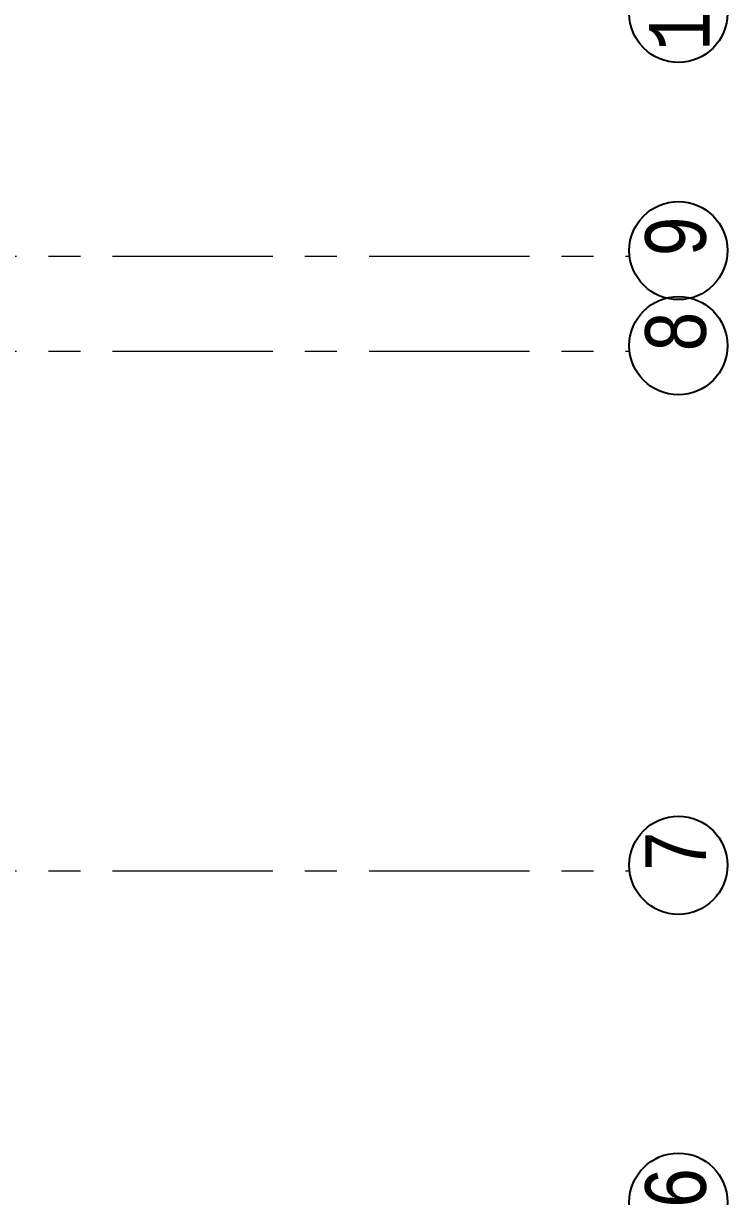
# Model space of a CAD drawing. Header units: millimetres. Extents: x -689206 to 4969298, y -1019800 to 703299.
# Drawn here: x -378423 to -368661, y -441703 to -425426 of the extents above; entities that cross this region are included whole.
import ezdxf

# ---------------------------------------------------------------- set-up
doc = ezdxf.new("R2010")
doc.units = ezdxf.units.MM
doc.linetypes.add('осеваяX2', pattern=[101.6, 63.5, -12.7, 12.7, -12.7])
doc.layers.add('РАЗМЕРЫ', color=7, linetype='Continuous', lineweight=9)
doc.layers.add('стены', color=7, linetype='Continuous', lineweight=20)
doc.layers.add('сетка', color=104, linetype='Continuous')
doc.styles.add('Аннотативный', font='isocteur.ttf', dxfattribs={"width": 0.7, "height": 250})

msp = doc.modelspace()

# ---------------------------------------------------------------- linework, layer by layer
at = {"layer": 'РАЗМЕРЫ', "linetype": 'осеваяX2', "lineweight": 5, "ltscale": 35}
for p, q in [((-419859.4, -429973.9), (-370018.1, -429973.9)), ((-419859.4, -437183.9), (-370018.1, -437183.9))]:
    msp.add_line(p, q, dxfattribs=at)
at = {"layer": 'сетка', "color": 0}
for centre in [(-369342.2, -425286.1), (-369341.7, -428577), (-369341.7, -429897), (-369341.7, -437107), (-369341.7, -441780.9)]:
    msp.add_circle(centre, 680.7, dxfattribs=at)
at = {"layer": 'стены', "linetype": 'осеваяX2', "lineweight": 5, "ltscale": 35}
msp.add_line((-419859.4, -428653.9), (-370018.1, -428653.9), dxfattribs=at)

# ---------------------------------------------------------------- texts
at = {"layer": 'РАЗМЕРЫ', "lineweight": 5, "ltscale": 35, "width": 7009.377, "attachment_point": 1, "rotation": 90, "style": 'Аннотативный'}
for s, insert, char_height in [('10', (-369749.9, -425811.7), 841.28), ('9', (-369802.7, -428675.9), 841.3), ('8', (-369802.7, -429995.8), 841.3), ('7', (-369802.7, -437205.8), 841.3), ('6', (-369802.7, -441879.7), 841.3)]:
    msp.add_mtext(s, dxfattribs=dict(at, insert=insert, char_height=char_height))

doc.saveas('drawing.dxf')
